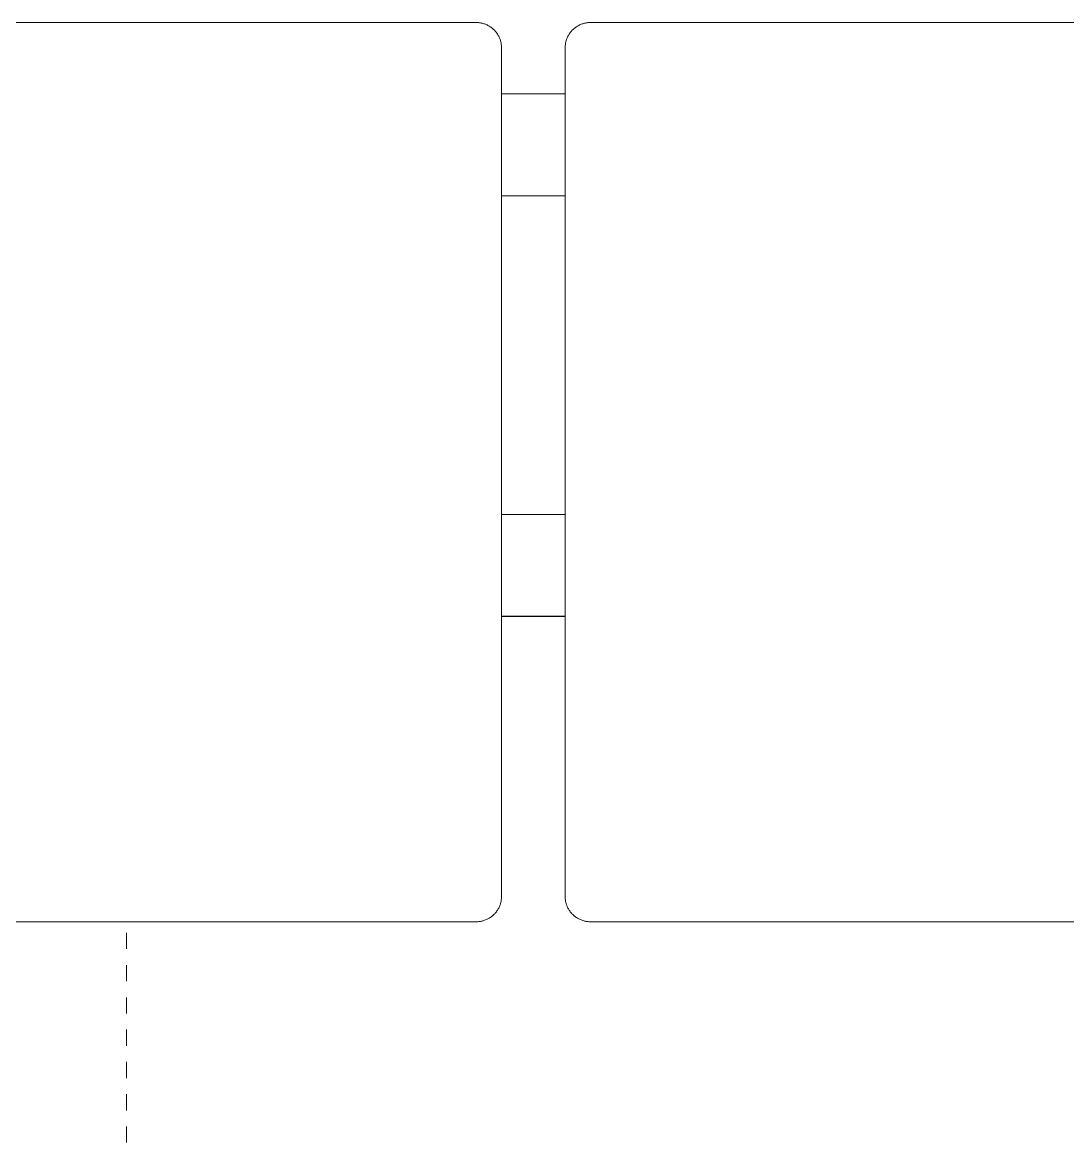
# Model space of a CAD drawing. Header units: inches. Extents: x -6 to 165, y -5 to 126.
# Drawn here: x 9.98 to 16.45, y 64.41 to 71.38 of the extents above; entities that cross this region are included whole.
import ezdxf

# ---------------------------------------------------------------- set-up
doc = ezdxf.new("R2010")
doc.units = ezdxf.units.IN
doc.linetypes.add('HIDDEN', pattern=[1.905, 1.27, -0.635])
doc.layers.add('ZANO_R', color=7, linetype='Continuous', lineweight=0)
doc.layers.add('ZANO_R_przerywana', color=250, linetype='HIDDEN', lineweight=0)

msp = doc.modelspace()

# ---------------------------------------------------------------- linework, layer by layer
at = {"layer": 'ZANO_R'}
for p, q in [((9.7951, 71.38154), (12.78823, 71.38154)), ((12.78823, 71.38154), (12.79361, 71.38145)), ((12.79361, 71.38145), (12.79898, 71.38117)), ((12.79898, 71.38117), (12.80434, 71.38071)), ((12.80434, 71.38071), (12.80968, 71.38007)), ((12.80968, 71.38007), (12.81499, 71.37925)), ((12.81499, 71.37925), (12.82028, 71.37824)), ((12.82028, 71.37824), (12.82553, 71.37706)), ((12.82553, 71.37706), (12.83073, 71.3757)), ((12.83073, 71.3757), (12.83588, 71.37416)), ((12.83588, 71.37416), (12.84098, 71.37244)), ((12.84098, 71.37244), (12.84602, 71.37056)), ((12.84602, 71.37056), (12.85099, 71.3685)), ((12.85099, 71.3685), (12.85589, 71.36627)), ((12.85589, 71.36627), (12.8607, 71.36388)), ((12.8607, 71.36388), (12.86544, 71.36132)), ((12.86544, 71.36132), (12.87008, 71.35861)), ((12.87008, 71.35861), (12.87463, 71.35573)), ((12.87463, 71.35573), (12.87907, 71.35271)), ((12.87907, 71.35271), (12.88341, 71.34953)), ((12.88341, 71.34953), (12.88764, 71.34621)), ((12.88764, 71.34621), (12.89176, 71.34274)), ((12.89176, 71.34274), (12.89575, 71.33914)), ((12.89575, 71.33914), (12.89962, 71.3354)), ((13.38573, 71.3354), (13.3896, 71.33914)), ((13.3896, 71.33914), (13.39359, 71.34274)), ((13.39359, 71.34274), (13.39771, 71.34621)), ((13.39771, 71.34621), (13.40194, 71.34953)), ((13.40194, 71.34953), (13.40628, 71.35271)), ((13.40628, 71.35271), (13.41073, 71.35573)), ((13.41073, 71.35573), (13.41527, 71.35861)), ((13.41527, 71.35861), (13.41992, 71.36132)), ((13.41992, 71.36132), (13.42465, 71.36388)), ((13.42465, 71.36388), (13.42947, 71.36627)), ((13.42947, 71.36627), (13.43436, 71.3685)), ((13.43436, 71.3685), (13.43933, 71.37056)), ((13.43933, 71.37056), (13.44437, 71.37244)), ((13.44437, 71.37244), (13.44947, 71.37416)), ((13.44947, 71.37416), (13.45462, 71.3757)), ((13.45462, 71.3757), (13.45983, 71.37706)), ((13.45983, 71.37706), (13.46508, 71.37824)), ((13.46508, 71.37824), (13.47036, 71.37925)), ((13.47036, 71.37925), (13.47568, 71.38007)), ((13.47568, 71.38007), (13.48102, 71.38071)), ((13.48102, 71.38071), (13.48638, 71.38117)), ((13.48638, 71.38117), (13.49175, 71.38145)), ((13.49175, 71.38145), (13.49713, 71.38154)), ((13.49713, 71.38154), (16.49025, 71.38154)), ((12.89962, 71.3354), (12.90336, 71.33153)), ((12.90336, 71.33153), (12.90696, 71.32754)), ((12.90696, 71.32754), (12.91043, 71.32342)), ((12.91043, 71.32342), (12.91375, 71.31919)), ((12.91375, 71.31919), (12.91693, 71.31485)), ((12.91693, 71.31485), (12.91995, 71.31041)), ((12.91995, 71.31041), (12.92283, 71.30586)), ((12.92283, 71.30586), (12.92554, 71.30121)), ((12.92554, 71.30121), (12.9281, 71.29648)), ((12.9281, 71.29648), (12.93049, 71.29166)), ((12.93049, 71.29166), (12.93272, 71.28677)), ((12.93272, 71.28677), (12.93478, 71.2818)), ((12.93478, 71.2818), (12.93666, 71.27676)), ((12.93666, 71.27676), (12.93838, 71.27166)), ((12.93838, 71.27166), (12.93992, 71.26651)), ((13.34543, 71.26651), (13.34697, 71.27166)), ((13.34697, 71.27166), (13.34869, 71.27676)), ((13.34869, 71.27676), (13.35058, 71.2818)), ((13.35058, 71.2818), (13.35264, 71.28677)), ((13.35264, 71.28677), (13.35486, 71.29166)), ((13.35486, 71.29166), (13.35725, 71.29648)), ((13.35725, 71.29648), (13.35981, 71.30121)), ((13.35981, 71.30121), (13.36253, 71.30586)), ((13.36253, 71.30586), (13.3654, 71.31041)), ((13.3654, 71.31041), (13.36843, 71.31485)), ((13.36843, 71.31485), (13.3716, 71.31919)), ((13.3716, 71.31919), (13.37493, 71.32342)), ((13.37493, 71.32342), (13.37839, 71.32754)), ((13.37839, 71.32754), (13.382, 71.33153)), ((13.382, 71.33153), (13.38573, 71.3354)), ((12.93992, 71.26651), (12.94128, 71.2613)), ((12.94128, 71.2613), (12.94247, 71.25606)), ((12.94247, 71.25606), (12.94347, 71.25077)), ((12.94347, 71.25077), (12.94429, 71.24546)), ((12.94429, 71.24546), (12.94493, 71.24012)), ((12.94493, 71.24012), (12.94539, 71.23476)), ((12.94539, 71.23476), (12.94567, 71.22938)), ((12.94567, 71.22938), (12.94576, 71.22401)), ((12.94576, 69.96671), (12.94576, 71.22401)), ((13.33959, 71.22401), (13.33968, 71.22938)), ((13.33959, 71.22401), (13.33959, 69.96671)), ((13.33968, 71.22938), (13.33996, 71.23476)), ((13.33996, 71.23476), (13.34042, 71.24012)), ((13.34042, 71.24012), (13.34106, 71.24546)), ((13.34106, 71.24546), (13.34188, 71.25077)), ((13.34188, 71.25077), (13.34289, 71.25606)), ((13.34289, 71.25606), (13.34407, 71.2613)), ((13.34407, 71.2613), (13.34543, 71.26651)), ((13.33959, 70.93929), (12.94576, 70.93929)), ((12.94576, 70.30917), (13.33959, 70.30917)), ((13.33959, 70.30814), (12.94576, 70.30814)), ((12.94576, 65.96983), (12.94576, 69.96671)), ((13.33959, 69.96671), (13.33959, 65.96983)), ((13.33959, 68.33429), (12.94576, 68.33429)), ((12.94576, 67.70417), (13.33959, 67.70417)), ((13.33959, 67.70314), (12.94576, 67.70314)), ((12.94576, 65.96983), (12.94567, 65.96445)), ((13.33968, 65.96445), (13.33959, 65.96983)), ((12.93049, 65.90217), (12.9281, 65.89735)), ((12.93272, 65.90707), (12.93049, 65.90217)), ((12.93478, 65.91203), (12.93272, 65.90707)), ((12.93666, 65.91707), (12.93478, 65.91203)), ((12.93838, 65.92217), (12.93666, 65.91707)), ((12.93992, 65.92732), (12.93838, 65.92217)), ((12.94128, 65.93253), (12.93992, 65.92732)), ((12.94247, 65.93778), (12.94128, 65.93253)), ((12.94347, 65.94306), (12.94247, 65.93778)), ((12.94429, 65.94838), (12.94347, 65.94306)), ((12.94493, 65.95372), (12.94429, 65.94838)), ((12.94539, 65.95908), (12.94493, 65.95372)), ((12.94567, 65.96445), (12.94539, 65.95908)), ((13.33996, 65.95908), (13.33968, 65.96445)), ((13.34042, 65.95372), (13.33996, 65.95908)), ((13.34106, 65.94838), (13.34042, 65.95372)), ((13.34188, 65.94306), (13.34106, 65.94838)), ((13.34289, 65.93778), (13.34188, 65.94306)), ((13.34407, 65.93253), (13.34289, 65.93778)), ((13.34543, 65.92732), (13.34407, 65.93253)), ((13.34697, 65.92217), (13.34543, 65.92732)), ((13.34869, 65.91707), (13.34697, 65.92217)), ((13.35058, 65.91203), (13.34869, 65.91707)), ((13.35264, 65.90707), (13.35058, 65.91203)), ((13.35486, 65.90217), (13.35264, 65.90707)), ((13.35725, 65.89735), (13.35486, 65.90217)), ((12.8607, 65.82996), (12.85589, 65.82756)), ((12.86544, 65.83251), (12.8607, 65.82996)), ((12.87008, 65.83523), (12.86544, 65.83251)), ((12.87463, 65.8381), (12.87008, 65.83523)), ((12.87907, 65.84113), (12.87463, 65.8381)), ((12.88341, 65.8443), (12.87907, 65.84113)), ((12.88764, 65.84763), (12.88341, 65.8443)), ((12.89176, 65.85109), (12.88764, 65.84763)), ((12.89575, 65.8547), (12.89176, 65.85109)), ((12.89962, 65.85843), (12.89575, 65.8547)), ((12.90336, 65.8623), (12.89962, 65.85843)), ((12.90696, 65.8663), (12.90336, 65.8623)), ((12.91043, 65.87041), (12.90696, 65.8663)), ((12.91375, 65.87464), (12.91043, 65.87041)), ((12.91693, 65.87898), (12.91375, 65.87464)), ((12.91995, 65.88343), (12.91693, 65.87898)), ((12.92283, 65.88797), (12.91995, 65.88343)), ((12.92554, 65.89262), (12.92283, 65.88797)), ((12.9281, 65.89735), (12.92554, 65.89262)), ((13.35981, 65.89262), (13.35725, 65.89735)), ((13.36253, 65.88797), (13.35981, 65.89262)), ((13.3654, 65.88343), (13.36253, 65.88797)), ((13.36843, 65.87898), (13.3654, 65.88343)), ((13.3716, 65.87464), (13.36843, 65.87898)), ((13.37493, 65.87041), (13.3716, 65.87464)), ((13.37839, 65.8663), (13.37493, 65.87041)), ((13.382, 65.8623), (13.37839, 65.8663)), ((13.38573, 65.85843), (13.382, 65.8623)), ((13.3896, 65.8547), (13.38573, 65.85843)), ((13.39359, 65.85109), (13.3896, 65.8547)), ((13.39771, 65.84763), (13.39359, 65.85109)), ((13.40194, 65.8443), (13.39771, 65.84763)), ((13.40628, 65.84113), (13.40194, 65.8443)), ((13.41073, 65.8381), (13.40628, 65.84113)), ((13.41527, 65.83523), (13.41073, 65.8381)), ((13.41992, 65.83251), (13.41527, 65.83523)), ((13.42465, 65.82996), (13.41992, 65.83251)), ((13.42947, 65.82756), (13.42465, 65.82996)), ((12.78823, 65.81229), (9.7951, 65.81229)), ((12.79361, 65.81239), (12.78823, 65.81229)), ((12.79898, 65.81266), (12.79361, 65.81239)), ((12.80434, 65.81312), (12.79898, 65.81266)), ((12.80968, 65.81376), (12.80434, 65.81312)), ((12.81499, 65.81458), (12.80968, 65.81376)), ((12.82028, 65.81559), (12.81499, 65.81458)), ((12.82553, 65.81677), (12.82028, 65.81559)), ((12.83073, 65.81814), (12.82553, 65.81677)), ((12.83588, 65.81967), (12.83073, 65.81814)), ((12.84098, 65.82139), (12.83588, 65.81967)), ((12.84602, 65.82328), (12.84098, 65.82139)), ((12.85099, 65.82534), (12.84602, 65.82328)), ((12.85589, 65.82756), (12.85099, 65.82534)), ((13.43436, 65.82534), (13.42947, 65.82756)), ((13.43933, 65.82328), (13.43436, 65.82534)), ((13.44437, 65.82139), (13.43933, 65.82328)), ((13.44947, 65.81967), (13.44437, 65.82139)), ((13.45462, 65.81814), (13.44947, 65.81967)), ((13.45983, 65.81677), (13.45462, 65.81814)), ((13.46508, 65.81559), (13.45983, 65.81677)), ((13.47036, 65.81458), (13.46508, 65.81559)), ((13.47568, 65.81376), (13.47036, 65.81458)), ((13.48102, 65.81312), (13.47568, 65.81376)), ((13.48638, 65.81266), (13.48102, 65.81312)), ((13.49175, 65.81239), (13.48638, 65.81266)), ((13.49713, 65.81229), (13.49175, 65.81239)), ((16.49025, 65.81229), (13.49713, 65.81229))]:
    msp.add_line(p, q, dxfattribs=at)
at = {"layer": 'ZANO_R_przerywana', "ltscale": 0.05}
msp.add_line((10.62215, 64.24422), (10.62215, 65.81229), dxfattribs=at)

doc.saveas('drawing.dxf')
